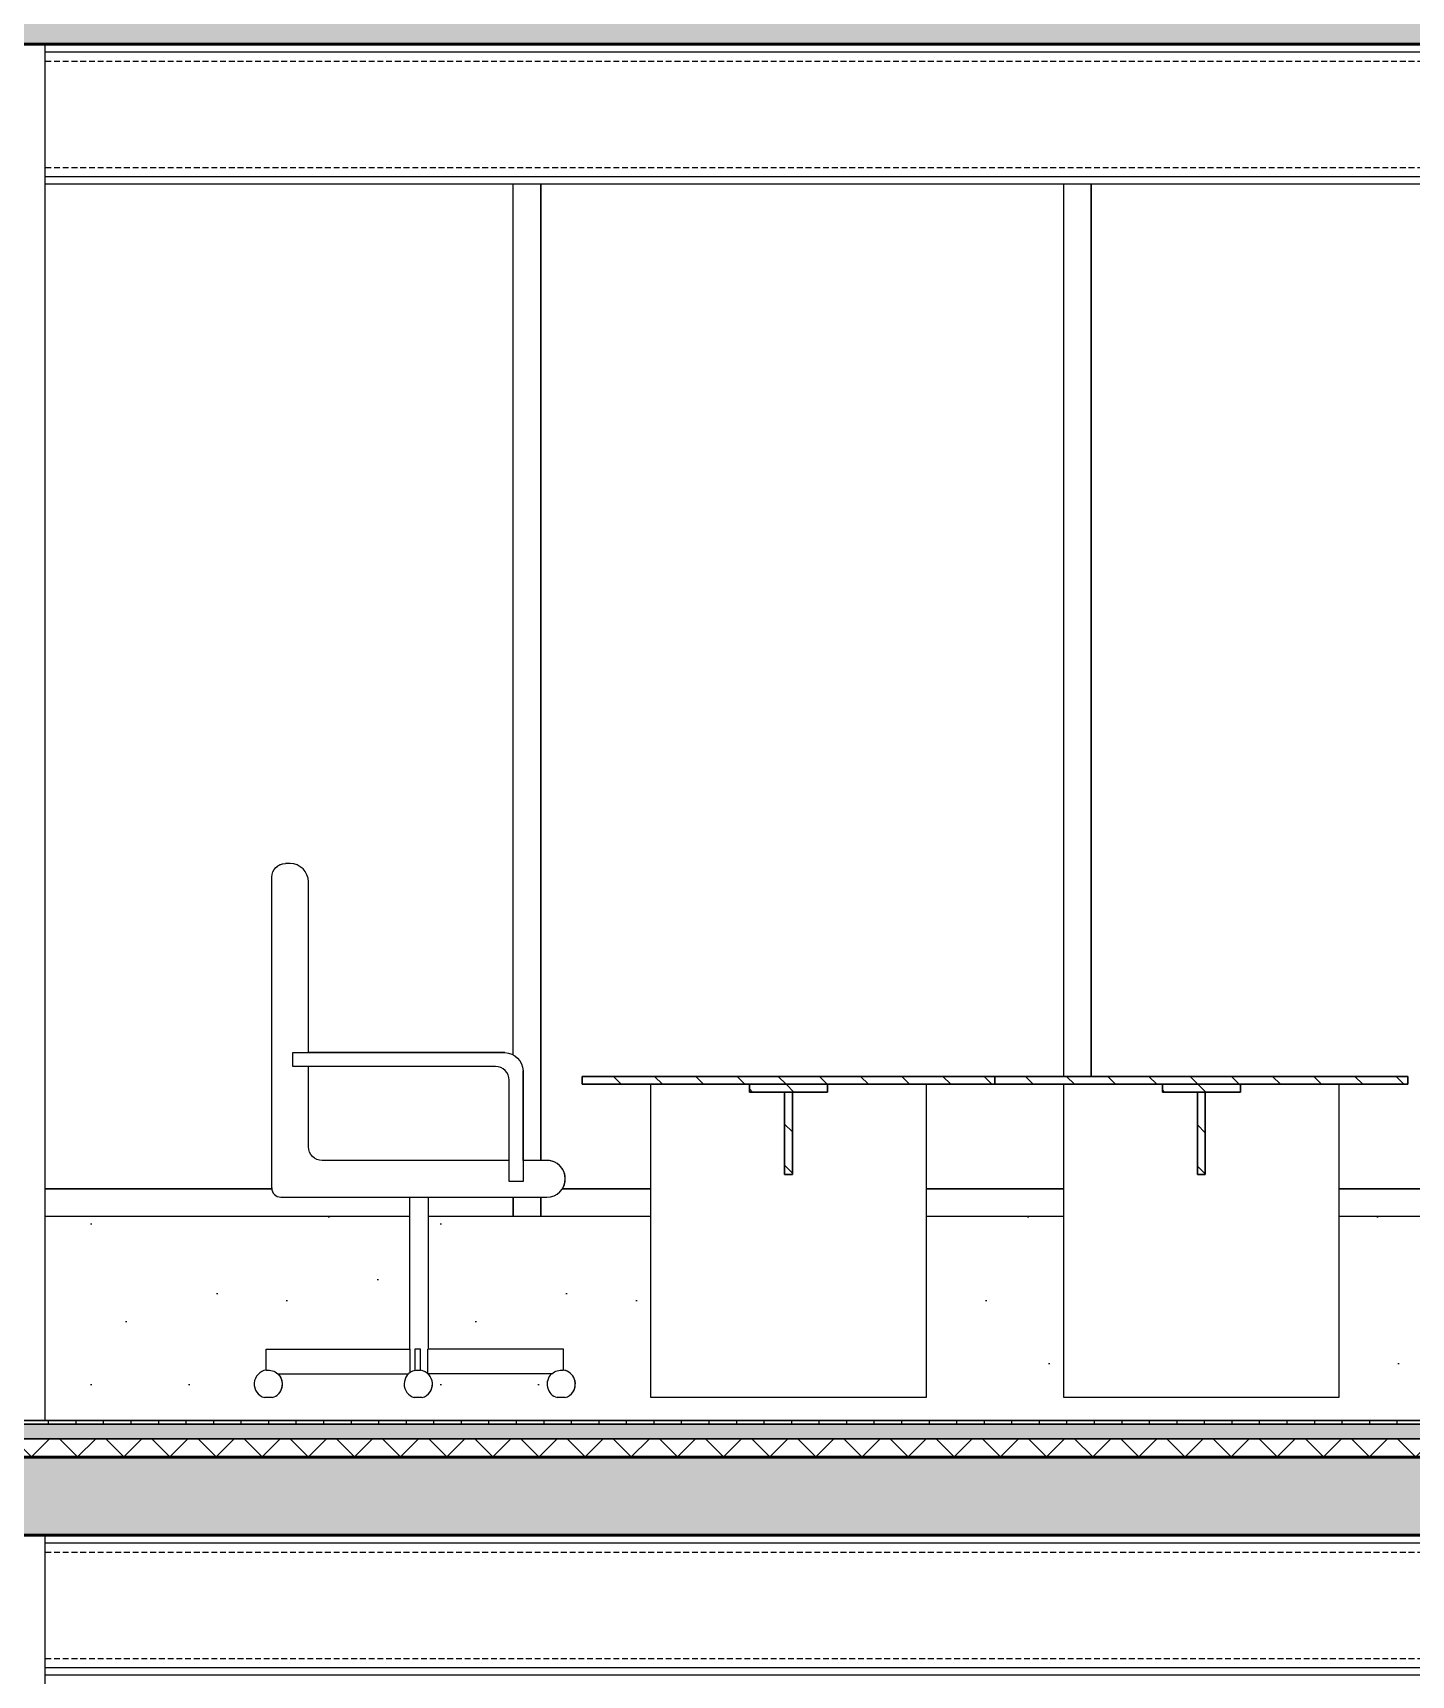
# Model space of a CAD drawing. Header units: millimetres. Extents: x -100 to 224448, y 0 to 22177.
# Drawn here: x 156388 to 159393, y 6545 to 10125 of the extents above; entities that cross this region are included whole.
import ezdxf

# ---------------------------------------------------------------- set-up
doc = ezdxf.new("R2010")
doc.units = ezdxf.units.MM
doc.linetypes.add('DASHED', pattern=[19.05, 12.7, -6.35])
doc.layers.get('0').update_dxf_attribs({"true_color": 0xdfdfdf})
for name, color, linetype in [('Background_0', 7, 'Continuous'), ('Background_GLASS', 161, 'Continuous'), ('Background_WINDOW_FRAME', 253, 'Continuous'), ('Boundary_0', 7, 'Continuous'), ('Boundary_Floor_ Ceramic Tiles', 7, 'Continuous'), ('Boundary_Insulation_ Extruded Polystyrene', 42, 'Continuous'), ('Boundary_Screed', 7, 'Continuous'), ('Elevation_Gypsum Board', 7, 'Continuous'), ('Fill_0', 7, 'Continuous'), ('Fill_Concrete_ Reinforced', 85, 'Continuous'), ('Fill_Floor_ Ceramic Tiles', 251, 'Continuous'), ('Fill_Insulation_ Extruded Polystyrene', 42, 'Continuous'), ('Fill_Screed', 251, 'Continuous'), ('Viewport border', 7, 'Continuous')]:
    doc.layers.add(name, color=color, linetype=linetype)
for name, color, linetype, lineweight in [('Background_Concrete_ Reinforced', 7, 'Continuous', 9), ('Background_Floor_ Ceramic Tiles', 7, 'Continuous', 9), ('Background_Gypsum Board', 7, 'Continuous', 9), ('Background_Insulation_ Extruded Polystyrene', 7, 'Continuous', 9), ('Background_Screed', 7, 'Continuous', 9), ('Boundary_Concrete_ Reinforced', 99, 'Continuous', 50)]:
    doc.layers.add(name, color=color, linetype=linetype, lineweight=lineweight)
doc.layers.add('BIM_ROOM_LINES', color=7, linetype='Continuous', plot=False)
pattern_1 = [(45, (-3002.4, -5250), (-44.9013, 44.9013), [])]
pattern_2 = [(15, (-3002.4, -5250), (287.368, 497.736), [50.8, -355.6]), (105, (-3002.4, -5250), (-497.736, 287.368), [50.8, -355.6]), (150, (-2953.33, -5236.85), (-392.5523, -105.184), [71.842, -502.894]), (15, (-3012.5, -5016.04), (287.368, 497.736), [50.8, -355.6]), (60, (-2981.4, -5034), (-105.184, 392.5523), [35.921, -538.815]), (150, (-2981.4, -5034), (-392.5523, -105.184), [35.921, -538.815]), (15, (-2891.6, -4878.46), (287.368, 497.736), [71.842, -334.558]), (60, (-2891.6, -4878.46), (-105.184, 392.5523), [50.8, -523.936]), (150, (-2822.2, -4859.87), (-392.5523, -105.184), [50.8, -523.936]), (105, (-2758.8, -5079.55), (-497.736, 287.368), [50.8, -355.6]), (60, (-2758.82, -5079.55), (-105.184, 392.5523), [35.921, -538.815]), (150, (-2740.86, -5048.44), (-392.5523, -105.184), [35.921, -538.815]), (15, (-2979.63, -5138.7), (287.368, 497.736), [25.4, -340.36]), (15, (-2711.5, -4961.7), (287.368, 497.736), [25.4, -340.36]), (105, (-2847.33, -4945.5), (-497.736, 287.368), [25.4, -340.36]), (150, (-2739.1, -5153.15), (-392.5523, -105.184), [35.921, -538.815]), (150, (-2983.15, -4929.3), (-392.5523, -105.184), [35.921, -538.815]), (60, (-2852.9, -5071.9), (-105.184, 392.5523), [35.921, -538.815]), (105, (-2880.6, -5164.77), (-497.736, 287.368), [6.35, -400.05]), (105, (-2906.6, -4994.24), (-497.736, 287.368), [6.35, -400.05]), (105, (-2740.65, -4877.46), (-497.736, 287.368), [6.35, -400.05]), (105, (-2678.64, -5084.36), (-497.736, 287.368), [6.35, -400.05])]

# ---------------------------------------------------------------- blocks, each defined once
blk = doc.blocks.new("CC'__section__..%5CMainBuilding.dwg", base_point=(1833.3, -9100))
at = {"layer": 'Elevation_Gypsum Board'}
h = blk.add_hatch(dxfattribs=at)
h.set_pattern_fill('DOTS2', color=256, scale=30, style=0)
h.paths.add_polyline_path([(9462.4, -1555), (9402.4, -1555), (9302.4, -1555), (9302.4, -1950), (8702.4, -1950), (8702.4, -1555), (8262.4, -1555), (8217.4, -1555), (8217.4, -1844.6), (8511.6, -1844.6), (8511.6, -1890, -0.371494), (8537.8, -1920.5, -0.18938), (8529.6, -1941.4, -0.13387), (8515.8, -1950), (8498.2, -1950, -0.555934), (8484.4, -1899.5, -0.016651), (8485.9, -1898.1), (8216.5, -1898.1, -0.206645), (8226.2, -1920.5, -0.189378), (8218, -1941.4, -0.133873), (8204.2, -1950), (8195.4, -1950), (8186.6, -1950, -0.555947), (8172.8, -1899.5, -0.016625), (8174.3, -1898.1), (7889.7, -1898.1, -0.206646), (7899.4, -1920.5, -0.189379), (7891.2, -1941.4, -0.133872), (7877.4, -1950), (7859.8, -1950, -0.555943), (7846, -1899.5, -0.170157), (7864, -1890), (7864, -1844.6), (8176.3, -1844.6), (8176.3, -1555), (7062.4, -1555), (7002.4, -1555), (6928.5, -1555), (6928.5, -1844.6), (7240.8, -1844.6), (7240.8, -1890, -0.371496), (7267, -1920.5, -0.189381), (7258.8, -1941.4, -0.133869), (7245, -1950), (7227.4, -1950, -0.555933), (7213.6, -1899.5, -0.016635), (7215.1, -1898.1), (6930.5, -1898.1, -0.206646), (6940.2, -1920.5, -0.189378), (6932, -1941.4, -0.133873), (6918.2, -1950), (6909.4, -1950), (6900.6, -1950, -0.555944), (6886.8, -1899.5, -0.016625), (6888.3, -1898.1), (6618.9, -1898.1, -0.206646), (6628.6, -1920.5, -0.189381), (6620.4, -1941.4, -0.133869), (6606.6, -1950), (6589, -1950, -0.555943), (6575.2, -1899.5, -0.170157), (6593.2, -1890), (6593.2, -1844.6), (6887.4, -1844.6), (6887.4, -1555), (6402.4, -1555), (6402.4, -1950), (5802.4, -1950), (5802.4, -1555), (5502.4, -1555), (5502.4, -1950), (4902.4, -1950), (4902.4, -1555), (4662.4, -1555), (4602.4, -1555), (4417.4, -1555), (4417.4, -1844.6), (4711.6, -1844.6), (4711.6, -1890, -0.371496), (4737.8, -1920.5, -0.189381), (4729.6, -1941.4, -0.133869), (4715.8, -1950), (4698.2, -1950, -0.555936), (4684.4, -1899.5, -0.016632), (4685.9, -1898.1), (4416.5, -1898.1, -0.206645), (4426.2, -1920.5, -0.189377), (4418, -1941.4, -0.133873), (4404.2, -1950), (4395.4, -1950), (4386.6, -1950, -0.555947), (4372.8, -1899.5, -0.016625), (4374.3, -1898.1), (4089.7, -1898.1, -0.206646), (4099.4, -1920.5, -0.189379), (4091.2, -1941.4, -0.133876), (4077.4, -1950), (4059.8, -1950, -0.555944), (4046, -1899.5, -0.17016), (4064, -1890), (4064, -1844.6), (4376.3, -1844.6), (4376.3, -1555), (3582.4, -1555), (3582.4, -2000), (9693.4, -2000), (9693.4, -1950), (9602.4, -1950), (9602.4, -1555)])
h = blk.add_hatch(dxfattribs=at)
h.set_pattern_fill('DOTS2', color=256, scale=30, style=0)
h.paths.add_polyline_path([(5134.7, -4550), (5234.4, -4550), (5234.4, -3735), (5249.4, -3735), (5734.4, -3735), (5749.4, -3735), (6420.1, -3735), (6435.1, -3735), (6834.4, -3735), (6849.4, -3735), (6849.4, -3750), (6849.4, -4235), (6849.4, -4250), (6849.4, -4475), (6934.4, -4475), (6934.4, -3735), (6949.4, -3735), (7434.4, -3735), (7449.4, -3735), (8120.1, -3735), (8135.1, -3735), (8534.4, -3735), (8549.4, -3735), (8549.4, -3750), (8549.4, -4119.5, -0.148047), (8559.6, -4098.7, -0.208496), (8588.9, -4085.9), (8598.9, -4085.9, -0.414214), (8628.9, -4115.9), (8628.9, -4475), (8634.4, -4475), (8634.4, -3735), (8649.4, -3735), (9134.4, -3735), (9149.4, -3735), (9693.4, -3735), (9693.4, -2555), (3582.4, -2555), (3582.4, -5250), (4442.1, -5250, -0.555943), (4428.3, -5199.5, -0.170157), (4446.4, -5190), (4446.4, -5144.6), (4758.6, -5144.6), (4758.6, -4813.1), (4478.2, -4813.1, -0.414214), (4458.2, -4793.1), (4458.2, -4115.9, -0.189368), (4466.2, -4095.5, -0.208492), (4488.2, -4085.9), (4498.2, -4085.9, -0.414214), (4538.2, -4125.9), (4538.2, -4498.1), (4966, -4498.1, -0.414214), (5006, -4538.1), (5006, -4733.1), (5058.2, -4733.1, -0.414214), (5098.2, -4773.1, -0.189378), (5087.5, -4800.3, -0.208482), (5058.2, -4813.1), (4799.7, -4813.1), (4799.7, -5144.6), (5093.9, -5144.6), (5093.9, -5190, -0.371495), (5120.1, -5220.5, -0.18938), (5111.9, -5241.4, -0.133872), (5098.1, -5250), (5234.4, -5250), (5234.4, -4567), (5134.7, -4567)])
at = {"layer": 'Fill_0', "extrusion": (0, 0, -1)}
h = blk.add_hatch(dxfattribs=at)
h.set_pattern_fill('ANSI31', color=256, scale=20, style=0)
h.set_pattern_definition(pattern_1)
h.paths.add_polyline_path([(-4752.4, -1250), (-4752.4, -1267), (-5652.4, -1267), (-5652.4, -1250)])
h = blk.add_hatch(dxfattribs=at)
h.set_pattern_fill('ANSI31', color=256, scale=20, style=0)
h.set_pattern_definition(pattern_1)
h.paths.add_polyline_path([(-5652.4, -1250), (-5652.4, -1267), (-6552.4, -1267), (-6552.4, -1250)])
h = blk.add_hatch(dxfattribs=at)
h.set_pattern_fill('ANSI31', color=256, scale=20, style=0)
h.set_pattern_definition(pattern_1)
h.paths.add_polyline_path([(-5287.4, -1284), (-5287.4, -1267), (-5117.4, -1267), (-5117.4, -1284)])
h = blk.add_hatch(dxfattribs=at)
h.set_pattern_fill('ANSI31', color=256, scale=20, style=0)
h.set_pattern_definition(pattern_1)
h.paths.add_polyline_path([(-5193.9, -1284), (-5193.9, -1464), (-5210.9, -1464), (-5210.9, -1284)])
h = blk.add_hatch(dxfattribs=at)
h.set_pattern_fill('ANSI31', color=256, scale=20, style=0)
h.set_pattern_definition(pattern_1)
h.paths.add_polyline_path([(-6187.4, -1284), (-6187.4, -1267), (-6017.4, -1267), (-6017.4, -1284)])
h = blk.add_hatch(dxfattribs=at)
h.set_pattern_fill('ANSI31', color=256, scale=20, style=0)
h.set_pattern_definition(pattern_1)
h.paths.add_polyline_path([(-6093.9, -1284), (-6093.9, -1464), (-6110.9, -1464), (-6110.9, -1284)])
at = {"layer": 'Fill_Concrete_ Reinforced', "extrusion": (0, 0, -1)}
h = blk.add_hatch(dxfattribs=at)
h.set_pattern_fill('CONCRETE1', color=256, scale=20, angle=15, style=0)
h.set_pattern_definition(pattern_2)
h.paths.add_polyline_path([(-21382.4, 1000), (-21382.4, 1170), (-21242.4, 1170), (-3322.4, 1170), (-3182.4, 1170), (-3182.4, 1000)])
h = blk.add_hatch(dxfattribs=at)
h.set_pattern_fill('CONCRETE1', color=256, scale=20, angle=15, style=0)
h.set_pattern_definition(pattern_2)
h.paths.add_polyline_path([(-21382.4, -2250), (-21382.4, -2080), (-21242.4, -2080), (-3322.4, -2080), (-3182.4, -2080), (-3182.4, -2250)])
at = {"layer": 'Fill_Floor_ Ceramic Tiles', "extrusion": (0, 0, -1)}
h = blk.add_hatch(dxfattribs=at)
h.set_pattern_fill('_USER', color=256, scale=60, angle=90, style=0, pattern_type=0)
h.set_pattern_definition([(90, (-3002.4, -5250), (-60, -2e-13), [])])
h.paths.add_polyline_path([(-3322.4, -2000), (-3322.4, -2008), (-21242.4, -2008), (-21242.4, -2000)])
at = {"layer": 'Fill_Insulation_ Extruded Polystyrene', "extrusion": (0, 0, -1)}
h = blk.add_hatch(dxfattribs=at)
h.set_pattern_fill('INSULATION', color=256, scale=20, style=0)
h.set_pattern_definition([(45, (-3002.4, -5250), (-50.28943, 50.28943), []), (135, (-3002.4, -5250), (-50.28943, -50.28943), [])])
h.paths.add_polyline_path([(-3322.4, -2040), (-3322.4, -2080), (-21242.4, -2080), (-21242.4, -2040)])
at = {"layer": 'Fill_Screed', "extrusion": (0, 0, -1)}
h = blk.add_hatch(dxfattribs=at)
h.set_pattern_fill('SCREED', color=256, scale=20, angle=15, style=0)
h.set_pattern_definition([(15, (-3002.4, -5250), (915.6406, 508.3053), [-127, 0, -381, 0]), (15, (-3005.69, -5237.73), (915.6406, 508.3053), [-50.8, 0, -177.8, 0, -91.44, 0, -381, 0]), (15, (-3008.97, -5225.47), (915.6406, 508.3053), [-25.4, 0, -127, 0, -127, 0, -279.4, 0, -91.44, 0]), (15, (-3012.26, -5213.2), (915.6406, 508.3053), [-91.44, 0, -406.4, 0]), (15, (-3015.55, -5200.93), (915.6406, 508.3053), [-304.8, 0, -304.8, 0]), (15, (-3018.84, -5188.66), (915.6406, 508.3053), [-431.8, 0]), (15, (-3022.12, -5176.4), (915.6406, 508.3053), [-127, 0, -558.8, 0]), (15, (-3025.4, -5164.13), (915.6406, 508.3053), [-177.8, 0, -101.6, 0]), (15, (-3028.7, -5151.86), (915.6406, 508.3053), [-254, 0]), (15, (-3035.27, -5127.33), (915.6406, 508.3053), [-35.56, 0, -381, 0, -228.6, 0]), (15, (-3038.56, -5115.06), (915.6406, 508.3053), [-50.8, 0, -5.08, 0, -127, 0]), (15, (-3041.84, -5102.8), (915.6406, 508.3053), [-25.4, 0, -330.2, 0, -381, 0]), (15, (-3045.13, -5090.53), (915.6406, 508.3053), [-254, 0]), (15, (-3048.42, -5078.26), (915.6406, 508.3053), [-127, 0, -533.4, 0]), (15, (-3055, -5053.72), (915.6406, 508.3053), [-609.6, 0]), (15, (-3058.28, -5041.46), (915.6406, 508.3053), [-127, 0, -10.16, 0, -177.8, 0]), (15, (-3061.57, -5029.2), (915.6406, 508.3053), [-35.56, 0, -254, 0, -101.6, 0, -177.8, 0, -203.2, 0]), (15, (-3064.85, -5016.92), (915.6406, 508.3053), [-76.2, 0, -101.6, 0, -254, 0, -10.16, 0, -127, 0]), (15, (-3068.14, -5004.65), (915.6406, 508.3053), [-254, 0])])
h.paths.add_polyline_path([(-3322.4, -2008), (-3322.4, -2040), (-21242.4, -2040), (-21242.4, -2008)])
at = {"linetype": 'DASHED', "extrusion": (0, 1, 0)}
for p, q in [((3582.4, 963.4), (9693.4, 963.4)), ((3582.4, 731.6), (9693.4, 731.6)), ((3582.4, -2286.6), (9693.4, -2286.6)), ((3582.4, -2518.4), (9693.4, -2518.4))]:
    blk.add_line(p, q, dxfattribs=at)
blk.add_line((2834.4, -2000), (21730.4, -2000))
blk.add_line((2834.4, -2000), (21730.4, -2000))
blk.add_line((2834.4, -2000), (21730.4, -2000))
at = {"layer": 'Background_0', "extrusion": (0, 1, 0)}
for p, q in [((3582.4, -2000), (3582.4, 1000)), ((3582.4, 983.3), (9693.4, 983.3)), ((3582.4, 711.7), (9693.4, 711.7)), ((3582.4, -1495), (3582.4, 695)), ((3582.4, -2000), (3582.4, 695)), ((3582.4, -2000), (3582.4, 695)), ((3582.4, -2000), (3582.4, 695)), ((3582.4, -2000), (3582.4, 695)), ((9693.4, 695), (3582.4, 695)), ((4115.9, -785.9), (4105.9, -785.9)), ((4115.9, -785.9), (4105.9, -785.9)), ((4115.9, -785.9), (4105.9, -785.9)), ((4115.9, -785.9), (4105.9, -785.9)), ((4115.9, -785.9), (4105.9, -785.9)), ((4115.9, -785.9), (4105.9, -785.9)), ((4115.9, -785.9), (4105.9, -785.9)), ((4115.9, -785.9), (4105.9, -785.9)), ((4075.9, -1493.1), (4075.9, -815.9)), ((4155.9, -1198.1), (4155.9, -825.9)), ((4155.9, -1198.1), (4155.9, -825.9)), ((4155.9, -1198.1), (4155.9, -825.9)), ((4155.9, -1198.1), (4155.9, -825.9)), ((4155.9, -1198.1), (4155.9, -825.9)), ((4155.9, -1198.1), (4155.9, -825.9)), ((4155.9, -1198.1), (4155.9, -825.9)), ((4155.9, -1198.1), (4155.9, -825.9)), ((4121.7, -1228.1), (4121.7, -1198.1)), ((4121.7, -1198.1), (4583.7, -1198.1)), ((4583.7, -1198.1), (4155.9, -1198.1)), ((4583.7, -1198.1), (4155.9, -1198.1)), ((4155.9, -1198.1), (4583.7, -1198.1)), ((4583.7, -1198.1), (4155.9, -1198.1)), ((4155.9, -1198.1), (4583.7, -1198.1)), ((4583.7, -1198.1), (4155.9, -1198.1)), ((4155.9, -1198.1), (4583.7, -1198.1)), ((4155.9, -1198.1), (4583.7, -1198.1)), ((4155.9, -1198.1), (4583.7, -1198.1)), ((4583.7, -1198.1), (4155.9, -1198.1)), ((4583.7, -1198.1), (4155.9, -1198.1)), ((4583.7, -1198.1), (4155.9, -1198.1)), ((4155.9, -1198.1), (4583.7, -1198.1)), ((4155.9, -1198.1), (4583.7, -1198.1)), ((4583.7, -1198.1), (4155.9, -1198.1)), ((4563.7, -1228.1), (4121.7, -1228.1)), ((4155.9, -1403.1), (4155.9, -1228.1)), ((4155.9, -1403.1), (4155.9, -1228.1)), ((4155.9, -1403.1), (4155.9, -1228.1)), ((4155.9, -1403.1), (4155.9, -1228.1)), ((4155.9, -1403.1), (4155.9, -1228.1)), ((4155.9, -1403.1), (4155.9, -1228.1)), ((4155.9, -1403.1), (4155.9, -1228.1)), ((4155.9, -1403.1), (4155.9, -1228.1)), ((4623.7, -1238.1), (4623.7, -1433.1)), ((4623.7, -1238.1), (4623.7, -1433.1)), ((4623.7, -1433.1), (4623.7, -1238.1)), ((4623.7, -1238.1), (4623.7, -1478.8)), ((4623.7, -1433.1), (4623.7, -1238.1)), ((4623.7, -1433.1), (4623.7, -1238.1)), ((4623.7, -1238.1), (4623.7, -1433.1)), ((4623.7, -1433.1), (4623.7, -1238.1)), ((4623.7, -1433.1), (4623.7, -1238.1)), ((4623.7, -1433.1), (4623.7, -1238.1)), ((4623.7, -1238.1), (4623.7, -1433.1)), ((4623.7, -1433.1), (4623.7, -1238.1)), ((4623.7, -1238.1), (4623.7, -1433.1)), ((4623.7, -1238.1), (4623.7, -1433.1)), ((4623.7, -1238.1), (4623.7, -1433.1)), ((4623.7, -1433.1), (4623.7, -1238.1)), ((4752.4, -1250), (5652.4, -1250)), ((5652.4, -1250), (4752.4, -1250)), ((4752.4, -1250), (5652.4, -1250)), ((4752.4, -1250), (5652.4, -1250)), ((4752.4, -1250), (4752.4, -1250)), ((4752.4, -1250), (5652.4, -1250)), ((4752.4, -1250), (4752.4, -1250)), ((4752.4, -1250), (4752.4, -1267)), ((4752.4, -1250), (5652.4, -1250)), ((4752.4, -1250), (5652.4, -1250)), ((4752.4, -1250), (5652.4, -1250)), ((4752.4, -1250), (5652.4, -1250)), ((4902.4, -1250), (5502.4, -1250)), ((4902.4, -1250), (5502.4, -1250)), ((4902.4, -1250), (4902.4, -1250)), ((5502.4, -1250), (4902.4, -1250)), ((4902.4, -1250), (5502.4, -1250)), ((4902.4, -1250), (5502.4, -1250)), ((4902.4, -1250), (5502.4, -1250)), ((4902.4, -1250), (5502.4, -1250)), ((5502.4, -1250), (4902.4, -1250)), ((5502.4, -1250), (4902.4, -1250)), ((5502.4, -1250), (4902.4, -1250)), ((5502.4, -1250), (4902.4, -1250)), ((5502.4, -1250), (4902.4, -1250)), ((4902.4, -1250), (4902.4, -1250)), ((5502.4, -1250), (4902.4, -1250)), ((4902.4, -1250), (5502.4, -1250)), ((4902.4, -1250), (5502.4, -1250)), ((5502.4, -1250), (4902.4, -1250)), ((5502.4, -1250), (4902.4, -1250)), ((5502.4, -1250), (5502.4, -1250)), ((5502.4, -1250), (5502.4, -1250)), ((5652.4, -1250), (6552.4, -1250)), ((5652.4, -1250), (6552.4, -1250)), ((5652.4, -1250), (6552.4, -1250)), ((5652.4, -1250), (5652.4, -1267)), ((5652.4, -1250), (6552.4, -1250)), ((5652.4, -1250), (5652.4, -1250)), ((5652.4, -1250), (6552.4, -1250)), ((5652.4, -1250), (6552.4, -1250)), ((5652.4, -1250), (5652.4, -1250)), ((6552.4, -1250), (5652.4, -1250)), ((5652.4, -1250), (6552.4, -1250)), ((5652.4, -1250), (6552.4, -1250)), ((5652.4, -1250), (5652.4, -1250)), ((5652.4, -1250), (5652.4, -1250)), ((5652.4, -1267), (5652.4, -1250)), ((5802.4, -1250), (6402.4, -1250)), ((6402.4, -1250), (5802.4, -1250)), ((5802.4, -1250), (6402.4, -1250)), ((5802.4, -1250), (5802.4, -1250)), ((6402.4, -1250), (5802.4, -1250)), ((5802.4, -1250), (6402.4, -1250)), ((5802.4, -1250), (6402.4, -1250)), ((5802.4, -1250), (6402.4, -1250)), ((5802.4, -1250), (6402.4, -1250)), ((6402.4, -1250), (5802.4, -1250)), ((6402.4, -1250), (5802.4, -1250)), ((6402.4, -1250), (5802.4, -1250)), ((6402.4, -1250), (5802.4, -1250)), ((6402.4, -1250), (5802.4, -1250)), ((6402.4, -1250), (5802.4, -1250)), ((5802.4, -1250), (5802.4, -1250)), ((5802.4, -1250), (6402.4, -1250)), ((5802.4, -1250), (6402.4, -1250)), ((6402.4, -1250), (5802.4, -1250)), ((6402.4, -1250), (6402.4, -1250)), ((6402.4, -1250), (6402.4, -1250)), ((6552.4, -1267), (6552.4, -1250)), ((6552.4, -1267), (6552.4, -1250)), ((6552.4, -1267), (6552.4, -1250)), ((6552.4, -1267), (6552.4, -1250)), ((6552.4, -1267), (6552.4, -1250)), ((6552.4, -1267), (6552.4, -1250)), ((6552.4, -1267), (6552.4, -1250)), ((6552.4, -1267), (6552.4, -1250)), ((6552.4, -1267), (6552.4, -1250)), ((4593.7, -1478.8), (4593.7, -1258.1)), ((4752.4, -1267), (5652.4, -1267)), ((4902.4, -1950), (4902.4, -1267)), ((5117.4, -1267), (5117.4, -1284)), ((5287.4, -1267), (5117.4, -1267)), ((5117.4, -1284), (5287.4, -1284)), ((5210.9, -1284), (5193.9, -1284)), ((5193.9, -1284), (5193.9, -1464)), ((5210.9, -1464), (5210.9, -1284)), ((5287.4, -1284), (5287.4, -1267)), ((5502.4, -1267), (5502.4, -1950)), ((5502.4, -1267), (5502.4, -1950)), ((5502.4, -1267), (5502.4, -1950)), ((5502.4, -1267), (5502.4, -1950)), ((5502.4, -1267), (5502.4, -1950)), ((5502.4, -1267), (5502.4, -1950)), ((5502.4, -1267), (5502.4, -1950)), ((5502.4, -1267), (5502.4, -1950)), ((5502.4, -1267), (5502.4, -1950)), ((5502.4, -1267), (5502.4, -1950)), ((5502.4, -1267), (5502.4, -1950)), ((5502.4, -1267), (5502.4, -1950)), ((5502.4, -1267), (5502.4, -1950)), ((5502.4, -1267), (5502.4, -1950)), ((5502.4, -1267), (5502.4, -1950)), ((5502.4, -1267), (5502.4, -1950)), ((5502.4, -1267), (5502.4, -1950)), ((5652.4, -1267), (6552.4, -1267)), ((5802.4, -1950), (5802.4, -1267)), ((6017.4, -1267), (6017.4, -1284)), ((6187.4, -1267), (6017.4, -1267)), ((6017.4, -1284), (6187.4, -1284)), ((6110.9, -1284), (6093.9, -1284)), ((6093.9, -1284), (6093.9, -1464)), ((6110.9, -1464), (6110.9, -1284)), ((6187.4, -1284), (6187.4, -1267)), ((6402.4, -1267), (6402.4, -1950)), ((6402.4, -1267), (6402.4, -1950)), ((6402.4, -1267), (6402.4, -1950)), ((6402.4, -1267), (6402.4, -1950)), ((6402.4, -1267), (6402.4, -1950)), ((6402.4, -1267), (6402.4, -1950)), ((6402.4, -1267), (6402.4, -1950)), ((6402.4, -1267), (6402.4, -1950)), ((6402.4, -1267), (6402.4, -1950)), ((6402.4, -1267), (6402.4, -1950)), ((6402.4, -1267), (6402.4, -1950)), ((6402.4, -1267), (6402.4, -1950)), ((6402.4, -1267), (6402.4, -1950)), ((6402.4, -1267), (6402.4, -1950)), ((6402.4, -1267), (6402.4, -1950)), ((6402.4, -1267), (6402.4, -1950)), ((6402.4, -1267), (6402.4, -1950)), ((6552.4, -1267), (6552.4, -1267)), ((6552.4, -1267), (6552.4, -1267)), ((4593.7, -1433.1), (4185.9, -1433.1)), ((4593.7, -1433.1), (4185.9, -1433.1)), ((4593.7, -1433.1), (4185.9, -1433.1)), ((4593.7, -1433.1), (4185.9, -1433.1)), ((4593.7, -1433.1), (4185.9, -1433.1)), ((4593.7, -1433.1), (4185.9, -1433.1)), ((4593.7, -1433.1), (4185.9, -1433.1)), ((4593.7, -1433.1), (4185.9, -1433.1)), ((4675.9, -1433.1), (4623.7, -1433.1)), ((4675.9, -1433.1), (4623.7, -1433.1)), ((4675.9, -1433.1), (4623.7, -1433.1)), ((4675.9, -1433.1), (4623.7, -1433.1)), ((4675.9, -1433.1), (4623.7, -1433.1)), ((4675.9, -1433.1), (4623.7, -1433.1)), ((4675.9, -1433.1), (4623.7, -1433.1)), ((4675.9, -1433.1), (4623.7, -1433.1)), ((5193.9, -1464), (5210.9, -1464)), ((6093.9, -1464), (6110.9, -1464)), ((4623.7, -1478.8), (4593.7, -1478.8)), ((4095.9, -1513.1), (4675.9, -1513.1)), ((4376.3, -1513.1), (4376.3, -1844.6)), ((4417.4, -1844.6), (4417.4, -1513.1)), ((4417.4, -1844.6), (4417.4, -1513.1)), ((4417.4, -1844.6), (4417.4, -1513.1)), ((4417.4, -1844.6), (4417.4, -1513.1)), ((4417.4, -1844.6), (4417.4, -1513.1)), ((4417.4, -1844.6), (4417.4, -1513.1)), ((4417.4, -1844.6), (4417.4, -1513.1)), ((4417.4, -1844.6), (4417.4, -1513.1)), ((3582.4, -2000), (3582.4, -1555)), ((4064, -1844.6), (4376.3, -1844.6)), ((4064, -1844.6), (4064, -1844.6)), ((4064, -1844.6), (4376.3, -1844.6)), ((4064, -1844.6), (4376.3, -1844.6)), ((4064, -1844.6), (4377.8, -1844.6)), ((4064, -1844.6), (4376.3, -1844.6)), ((4064, -1844.6), (4376.3, -1844.6)), ((4064, -1844.6), (4376.3, -1844.6)), ((4064, -1844.6), (4064, -1844.6)), ((4064, -1844.6), (4376.3, -1844.6)), ((4064, -1890.4), (4064, -1844.6)), ((4377.8, -1895.2), (4377.8, -1844.6)), ((4387.8, -1844.6), (4387.8, -1891)), ((4400.5, -1844.6), (4387.8, -1844.6)), ((4400.5, -1890.4), (4400.5, -1844.6)), ((4415.9, -1897.5), (4415.9, -1844.6)), ((4711.6, -1844.6), (4415.9, -1844.6)), ((4711.6, -1844.6), (4417.4, -1844.6)), ((4711.6, -1844.6), (4417.4, -1844.6)), ((4711.6, -1844.6), (4417.4, -1844.6)), ((4711.6, -1844.6), (4417.4, -1844.6)), ((4711.6, -1844.6), (4417.4, -1844.6)), ((4711.6, -1844.6), (4417.4, -1844.6)), ((4711.6, -1844.6), (4417.4, -1844.6)), ((4711.6, -1890), (4711.6, -1844.6)), ((4711.6, -1890), (4711.6, -1844.6)), ((4711.6, -1890), (4711.6, -1844.6)), ((4711.6, -1890), (4711.6, -1844.6)), ((4711.6, -1890), (4711.6, -1844.6)), ((4711.6, -1890), (4711.6, -1844.6)), ((4711.6, -1890), (4711.6, -1844.6)), ((4711.6, -1890.4), (4711.6, -1844.6)), ((4400.5, -1890.4), (4400.5, -1890.1)), ((4711.6, -1890.4), (4711.6, -1890)), ((4089.1, -1898.1), (4374.3, -1898.1)), ((4686.5, -1898.1), (4416.5, -1898.1)), ((4077.4, -1950), (4059.8, -1950)), ((4395.4, -1950), (4386.6, -1950)), ((4404.2, -1950), (4395.4, -1950)), ((4715.8, -1950), (4698.2, -1950)), ((5502.4, -1950), (4902.4, -1950)), ((5502.4, -1950), (5502.4, -1950)), ((6402.4, -1950), (5802.4, -1950)), ((6402.4, -1950), (6402.4, -1950)), ((3582.4, -5250), (3582.4, -2250)), ((3582.4, -2266.7), (9693.4, -2266.7)), ((3582.4, -2538.3), (9693.4, -2538.3)), ((9693.4, -2555), (3582.4, -2555))]:
    blk.add_line(p, q, dxfattribs=at)
at = {"layer": 'Background_0', "extrusion": (-5.23722e-15, -5.69819e-17, -1)}
for start in [0, 42.8919, 42.8919, 42.8919, 42.8893, 42.8919, 42.8897, 42.8919]:
    blk.add_arc((-4105.9, -815.9), 30, start, 90, dxfattribs=at)
at = {"layer": 'Background_0'}
for centre, radius, start, end in [((4115.9, -825.9), 40, 0, 90), ((4115.9, -825.9), 40, 0, 90), ((4115.9, -825.9), 40, 0, 90), ((4115.9, -825.9), 40, 0, 90), ((4115.9, -825.9), 40, 0, 90), ((4115.9, -825.9), 40, 0, 90), ((4115.9, -825.9), 40, 0, 90), ((4115.9, -825.9), 40, 0, 90), ((4563.7, -1258.1), 30, 0, 90), ((4675.9, -1473.1), 40, 317.1041, 90), ((4675.9, -1473.1), 40, 270, 90), ((4675.9, -1473.1), 40, 317.1057, 90), ((4675.9, -1473.1), 40, 317.1057, 90), ((4675.9, -1473.1), 40, 317.1057, 90), ((4675.9, -1473.1), 40, 317.1057, 90), ((4675.9, -1473.1), 40, 317.1057, 90), ((4675.9, -1473.1), 40, 317.1037, 90), ((4095.9, -1493.1), 20, 180, 270), ((4068.6, -1920.5), 30.8, 98.4807, 253.3949), ((4068.6, -1920.5), 30.8, 98.4807, 137.1085), ((4068.6, -1920.5), 30.8, 98.4807, 137.1085), ((4068.6, -1920.5), 30.8, 98.4807, 137.1111), ((4068.6, -1920.5), 30.8, 98.4807, 137.1085), ((4068.6, -1920.5), 30.8, 98.4807, 137.1085), ((4068.6, -1920.5), 30.8, 98.4807, 137.1095), ((4068.6, -1920.5), 30.8, 98.4807, 137.1085), ((4395.4, -1920.5), 30.8, 104.2696, 253.3943), ((4395.4, -1920.5), 30.8, 286.606, 80.5178), ((4707, -1920.5), 30.8, 317.105, 81.5194), ((4707, -1920.5), 30.8, 317.105, 81.5194), ((4707, -1920.5), 30.8, 317.103, 81.5194), ((4707, -1920.5), 30.8, 317.105, 81.5194), ((4707, -1920.5), 30.8, 317.105, 81.5194), ((4707, -1920.5), 30.8, 317.1034, 81.5194), ((4707, -1920.5), 30.8, 286.6059, 81.5194), ((4707, -1920.5), 30.8, 317.105, 81.5194), ((4068.6, -1920.5), 30.8, 286.6049, 46.7024), ((4068.6, -1920.5), 30.8, 317.1055, 46.7024), ((4068.6, -1920.5), 30.8, 317.1055, 46.7024), ((4068.6, -1920.5), 30.8, 317.103, 46.7024), ((4068.6, -1920.5), 30.8, 317.1055, 46.7024), ((4068.6, -1920.5), 30.8, 317.1055, 46.7024), ((4068.6, -1920.5), 30.8, 317.1033, 46.7024), ((4068.6, -1920.5), 30.8, 317.1055, 46.7024), ((4395.4, -1920.5), 30.8, 133.2975, 137.1074), ((4395.4, -1920.5), 30.8, 133.2975, 137.1074), ((4395.4, -1920.5), 30.8, 133.2975, 137.1074), ((4395.4, -1920.5), 30.8, 133.2975, 137.1074), ((4395.4, -1920.5), 30.8, 133.2975, 137.1099), ((4395.4, -1920.5), 30.8, 133.2975, 137.1074), ((4395.4, -1920.5), 30.8, 133.2975, 137.1074), ((4395.4, -1920.5), 30.8, 133.2975, 137.1074), ((4395.4, -1920.5), 30.8, 133.2975, 137.1074), ((4395.4, -1920.5), 30.8, 133.2975, 137.1074), ((4395.4, -1920.5), 30.8, 133.2975, 137.1096), ((4395.4, -1920.5), 30.8, 133.2975, 137.1074), ((4395.4, -1920.5), 30.8, 133.2975, 137.1074), ((4395.4, -1920.5), 30.8, 133.2975, 137.1074), ((4395.4, -1920.5), 30.8, 133.2975, 137.1074), ((4395.4, -1920.5), 30.8, 317.106, 46.7023), ((4395.4, -1920.5), 30.8, 317.1064, 46.7023), ((4395.4, -1920.5), 30.8, 317.106, 46.7023), ((4395.4, -1920.5), 30.8, 317.1064, 46.7023), ((4395.4, -1920.5), 30.8, 317.1035, 46.7023), ((4395.4, -1920.5), 30.8, 317.1064, 46.7023), ((4395.4, -1920.5), 30.8, 317.106, 46.7023), ((4395.4, -1920.5), 30.8, 317.1064, 46.7023), ((4395.4, -1920.5), 30.8, 317.106, 46.7023), ((4395.4, -1920.5), 30.8, 317.1064, 46.7023), ((4395.4, -1920.5), 30.8, 317.1038, 46.7023), ((4395.4, -1920.5), 30.8, 317.1064, 46.7023), ((4395.4, -1920.5), 30.8, 317.106, 46.7023), ((4395.4, -1920.5), 30.8, 317.1064, 46.7023), ((4395.4, -1920.5), 30.8, 317.1064, 46.7023), ((4707, -1920.5), 30.8, 133.2976, 253.3942), ((4707, -1920.5), 30.8, 133.2976, 137.1091), ((4707, -1920.5), 30.8, 133.2976, 137.1117), ((4707, -1920.5), 30.8, 133.2976, 137.1117), ((4707, -1920.5), 30.8, 133.2976, 137.1091), ((4707, -1920.5), 30.8, 133.2976, 137.1113), ((4707, -1920.5), 30.8, 133.2976, 137.1113)]:
    blk.add_arc(centre, radius, start, end, dxfattribs=at)
at = {"layer": 'Background_0', "extrusion": (-5.20661e-15, -2.63657e-17, -1)}
for centre, radius, start, end in [((-4583.7, -1238.1), 40, 90, 180), ((-4583.7, -1238.1), 40, 90, 180), ((-4583.7, -1238.1), 40, 90, 180), ((-4583.7, -1238.1), 40, 90, 180), ((-4583.7, -1238.1), 40, 90, 180), ((-4583.7, -1238.1), 40, 90, 180), ((-4583.7, -1238.1), 40, 90, 180), ((-4583.7, -1238.1), 40, 90, 180), ((-4395.4, -1920.5), 30.5, 75.5688, 99.5879)]:
    blk.add_arc(centre, radius, start, end, dxfattribs=at)
at = {"layer": 'Background_0', "extrusion": (-5.20661e-15, -1.4883e-16, -1)}
blk.add_arc((-4583.7, -1238.1), 40, 90, 180, dxfattribs=at)
blk.add_arc((-4583.7, -1238.1), 40, 90, 180, dxfattribs=at)
blk.add_arc((-4583.7, -1238.1), 40, 90, 180, dxfattribs=at)
blk.add_arc((-4583.7, -1238.1), 40, 90, 180, dxfattribs=at)
blk.add_arc((-4583.7, -1238.1), 40, 90, 180, dxfattribs=at)
blk.add_arc((-4583.7, -1238.1), 40, 90, 180, dxfattribs=at)
blk.add_arc((-4583.7, -1238.1), 40, 90, 180, dxfattribs=at)
blk.add_arc((-4583.7, -1238.1), 40, 90, 180, dxfattribs=at)
at = {"layer": 'Background_0', "extrusion": (-5.20661e-15, -8.75981e-17, -1)}
blk.add_arc((-4185.9, -1403.1), 30, 270, 0, dxfattribs=at)
blk.add_arc((-4185.9, -1403.1), 30, 270, 0, dxfattribs=at)
blk.add_arc((-4185.9, -1403.1), 30, 270, 0, dxfattribs=at)
blk.add_arc((-4185.9, -1403.1), 30, 270, 0, dxfattribs=at)
blk.add_arc((-4185.9, -1403.1), 30, 270, 0, dxfattribs=at)
blk.add_arc((-4185.9, -1403.1), 30, 270, 0, dxfattribs=at)
blk.add_arc((-4185.9, -1403.1), 30, 270, 0, dxfattribs=at)
blk.add_arc((-4185.9, -1403.1), 30, 270, 0, dxfattribs=at)
at = {"layer": 'Background_0', "extrusion": (-5.26784e-15, -2.63657e-17, -1)}
for centre, start, end in [((-4068.6, -1920.5), 81.4007, 132.4489), ((-4707, -1920.5), 47.5511, 98.5993)]:
    blk.add_arc(centre, 30.4, start, end, dxfattribs=at)
at = {"layer": 'Background_Concrete_ Reinforced', "extrusion": (0, 1, 0)}
for p, q in [((3182.4, 1000), (21382.4, 1000)), ((21242.4, -2080), (3322.4, -2080)), ((3182.4, -2250), (21382.4, -2250))]:
    blk.add_line(p, q, dxfattribs=at)
at = {"layer": 'Background_Floor_ Ceramic Tiles', "extrusion": (0, 1, 0)}
for p, q in [((21242.4, -2000), (3322.4, -2000)), ((3322.4, -2008), (21242.4, -2008))]:
    blk.add_line(p, q, dxfattribs=at)
at = {"layer": 'Background_GLASS', "extrusion": (0, 1, 0)}
for p, q in [((4662.4, -1433.1), (4662.4, 695)), ((5862.4, -1250), (5862.4, 695)), ((4076, -1495), (3582.4, -1495)), ((4902.4, -1495), (4709.4, -1495)), ((5802.4, -1495), (5502.4, -1495)), ((6595.4, -1495), (6402.4, -1495))]:
    blk.add_line(p, q, dxfattribs=at)
at = {"layer": 'Background_Gypsum Board', "extrusion": (0, 1, 0)}
blk.add_line((9693.4, -2000), (3582.4, -2000), dxfattribs=at)
at = {"layer": 'Background_Insulation_ Extruded Polystyrene', "extrusion": (0, 1, 0)}
for p, q in [((21242.4, -2040), (3322.4, -2040)), ((3322.4, -2080), (21242.4, -2080))]:
    blk.add_line(p, q, dxfattribs=at)
at = {"layer": 'Background_Screed', "extrusion": (0, 1, 0)}
for p, q in [((21242.4, -2008), (3322.4, -2008)), ((3322.4, -2040), (21242.4, -2040))]:
    blk.add_line(p, q, dxfattribs=at)
at = {"layer": 'Background_WINDOW_FRAME', "extrusion": (0, 1, 0)}
for p, q in [((4602.4, -1202.7), (4602.4, 695)), ((4662.4, 695), (4662.4, -1433.1)), ((5802.4, -1250), (5802.4, 695)), ((5862.4, 695), (5862.4, -1250)), ((3582.4, -1495), (4076, -1495)), ((4709.4, -1495), (4902.4, -1495)), ((5502.4, -1495), (5802.4, -1495)), ((6402.4, -1495), (6595.4, -1495)), ((4602.4, -1555), (4602.4, -1513.1)), ((4602.4, -1513.1), (4602.4, -1555)), ((4662.4, -1513.1), (4662.4, -1555)), ((4662.4, -1555), (4662.4, -1513.1)), ((4376.3, -1555), (3582.4, -1555)), ((4602.4, -1555), (4417.4, -1555)), ((4662.4, -1555), (4602.4, -1555)), ((4902.4, -1555), (4662.4, -1555)), ((5802.4, -1555), (5502.4, -1555)), ((6887.4, -1555), (6402.4, -1555))]:
    blk.add_line(p, q, dxfattribs=at)
at = {"layer": 'BIM_ROOM_LINES', "extrusion": (0, 1, 0)}
for p, q in [((3334.4, 1000), (21230.4, 1000)), ((21230.4, -2000), (3334.4, -2000)), ((9693.4, -2000), (3582.4, -2000)), ((3334.4, -2250), (21230.4, -2250))]:
    blk.add_line(p, q, dxfattribs=at)
at = {"layer": 'Boundary_0', "extrusion": (0, 1, 0)}
for p, q in [((4752.4, -1250), (5652.4, -1250)), ((4752.4, -1267), (4752.4, -1250)), ((5652.4, -1250), (6552.4, -1250)), ((5652.4, -1267), (5652.4, -1250)), ((5652.4, -1250), (5652.4, -1267)), ((6552.4, -1250), (6552.4, -1267)), ((5652.4, -1267), (4752.4, -1267)), ((5117.4, -1284), (5117.4, -1267)), ((5117.4, -1267), (5287.4, -1267)), ((5287.4, -1284), (5117.4, -1284)), ((5193.9, -1284), (5210.9, -1284)), ((5193.9, -1464), (5193.9, -1284)), ((5210.9, -1284), (5210.9, -1464)), ((5287.4, -1267), (5287.4, -1284)), ((6552.4, -1267), (5652.4, -1267)), ((6017.4, -1284), (6017.4, -1267)), ((6017.4, -1267), (6187.4, -1267)), ((6187.4, -1284), (6017.4, -1284)), ((6093.9, -1284), (6110.9, -1284)), ((6093.9, -1464), (6093.9, -1284)), ((6110.9, -1284), (6110.9, -1464)), ((6187.4, -1267), (6187.4, -1284)), ((5210.9, -1464), (5193.9, -1464)), ((6110.9, -1464), (6093.9, -1464))]:
    blk.add_line(p, q, dxfattribs=at)
at = {"layer": 'Boundary_Concrete_ Reinforced', "extrusion": (0, 1, 0)}
for p, q in [((21382.4, 1000), (3182.4, 1000)), ((3322.4, -2080), (21242.4, -2080)), ((21382.4, -2250), (3182.4, -2250))]:
    blk.add_line(p, q, dxfattribs=at)
at = {"layer": 'Boundary_Floor_ Ceramic Tiles', "extrusion": (0, 1, 0)}
for p, q in [((3322.4, -2000), (21242.4, -2000)), ((21242.4, -2008), (3322.4, -2008))]:
    blk.add_line(p, q, dxfattribs=at)
at = {"layer": 'Boundary_Insulation_ Extruded Polystyrene', "extrusion": (0, 1, 0)}
for p, q in [((3322.4, -2040), (21242.4, -2040)), ((21242.4, -2080), (3322.4, -2080))]:
    blk.add_line(p, q, dxfattribs=at)
at = {"layer": 'Boundary_Screed', "extrusion": (0, 1, 0)}
for p, q in [((3322.4, -2008), (21242.4, -2008)), ((21242.4, -2040), (3322.4, -2040))]:
    blk.add_line(p, q, dxfattribs=at)

msp = doc.modelspace()

# ---------------------------------------------------------------- block references
at = {"layer": 'Viewport border'}
msp.add_blockref("CC'__section__..%5CMainBuilding.dwg", (154666.2, 0), dxfattribs=at)

doc.saveas('drawing.dxf')
